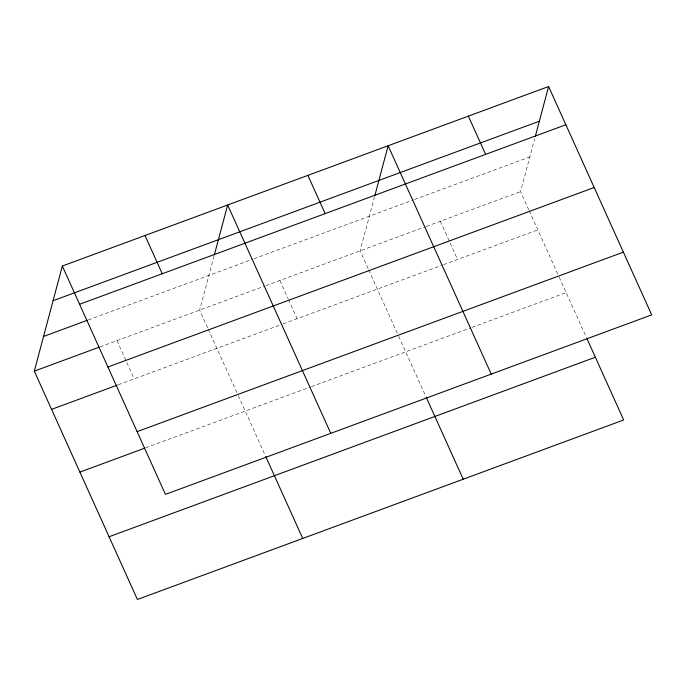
<?xml version="1.0" encoding="UTF-8"?>
<svg xmlns="http://www.w3.org/2000/svg" width="686" height="686" viewBox="0 0 686 686"><rect width="100%" height="100%" fill="white"/><g stroke="black" fill="none" stroke-linecap="round" stroke-linejoin="round"><path stroke-width="0.51" stroke-dasharray="3.43 2.57" d="M214.058 256.015L199.635 310.098L207.832 328.26M374.522 196.779L360.099 250.862L368.305 269.023M528.769 209.787L520.571 191.626L534.72 138.563M88.365 319.908L253.014 259.128M254.009 258.759L413.478 199.883M414.481 199.515L529.824 156.94M100.036 346.867L264.822 286.036M265.825 285.668L425.294 226.792M426.298 226.423L520.571 191.626M118.292 384.735L282.083 324.264M283.086 323.895L442.556 265.028M443.559 264.659L537.833 229.853M145.621 447.838L310.415 387.007M311.418 386.638L470.879 327.771M471.882 327.394L566.164 292.596M529.206 210.739L558.756 276.184M559.184 277.153L586.633 337.941M440.335 221.244L457.596 259.48M368.734 269.975L398.283 335.42M398.72 336.389L425.732 396.208M279.871 280.48L288.069 298.642M288.497 299.593L297.132 318.716M208.261 329.22L237.81 394.664M238.248 395.625L265.259 455.453M116.963 340.616L134.233 378.852"/><path stroke-width="1.03" d="M587.07 338.901L623.677 419.969L137.406 599.478L34.3 371.135L62.323 266.031L548.594 86.522L651.7 314.865L165.429 494.374L62.323 266.031M214.324 254.995L227.658 204.994L330.763 433.346M374.796 195.759L388.13 145.758L491.227 374.102M535.269 136.523L548.594 86.522M53.079 300.717L539.35 121.208M79.593 304.267L565.864 124.749M43.552 336.449L87.371 320.268M34.3 371.135L99.041 347.236M107.916 367.001L594.187 187.492M51.561 409.37L117.297 385.103M137.106 431.64L623.377 252.131M79.893 472.105L144.626 448.207M109.074 536.744L595.345 357.235M468.367 116.14L485.628 154.376M426.169 397.177L463.204 479.205M307.894 175.376L325.155 213.612M265.696 456.413L302.732 538.45M144.995 235.512L162.256 273.748"/></g></svg>
